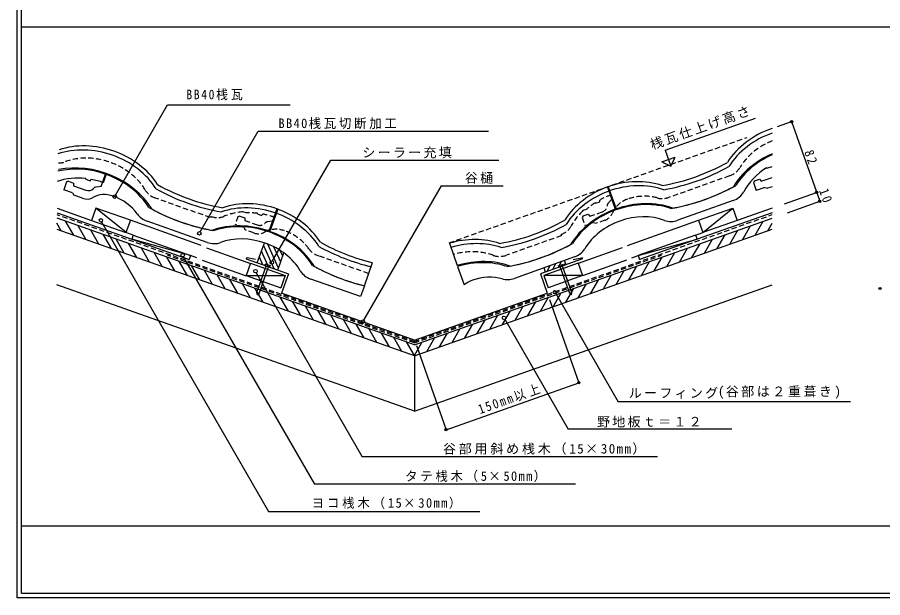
# Model space of a CAD drawing. Units: millimetres, scale not verified. Extents: x -1610 to 380, y -1195 to 1589.
# Drawn here: x -1610 to -616, y -1195 to -529 of the extents above; entities that cross this region are included whole.
import ezdxf

# ---------------------------------------------------------------- set-up
doc = ezdxf.new("R2010")
doc.units = ezdxf.units.MM
doc.header["$LTSCALE"] = 5
doc.header["$PDMODE"] = 32
doc.header["$PDSIZE"] = 2.5
doc.linetypes.add('DASHED1', pattern=[1.8, 1.2, -0.6])
for name, color, linetype in [('4-0', 7, 'Continuous'), ('4-1', 4, 'Continuous'), ('4-2', 7, 'DASHED1'), ('4-3', 6, 'Continuous'), ('4-4', 6, 'DASHED1'), ('4-5', 2, 'Continuous'), ('4-7', 7, 'Continuous')]:
    doc.layers.add(name, color=color, linetype=linetype)
doc.styles.add('ＭＳ ゴシック', font='')
doc.styles.get('ＭＳ ゴシック').set_extended_font_data('MS Gothic')

msp = doc.modelspace()

# ---------------------------------------------------------------- linework, layer by layer
at = {"layer": '4-0'}
for p, q in [((-1610.242, -1195.369), (-1610.242, 154.63)), ((-1497.486, -733.208), (-1437.761, -629.761)), ((-1437.761, -629.761), (-1296.858, -629.761)), ((-865.881, -681.628), (-762.091, -644.93)), ((-865.881, -681.628), (-859.349, -700.1)), ((-869.631, -695.19), (-854.439, -689.819)), ((-1123.459, -722.775), (-1212.332, -876.707)), ((-1123.459, -722.775), (-1051.908, -722.775)), ((-728.871, -743.209), (-691.909, -730.141)), ((-725.25, -753.453), (-688.288, -740.386)), ((-1564.501, -748.393), (-1524.98, -762.367)), ((-1564.501, -753.697), (-1478.733, -784.021)), ((-743.044, -753.523), (-829.305, -784.021)), ((-743.044, -748.219), (-783.058, -762.367)), ((-1559.964, -774.245), (-1564.994, -765.531)), ((-1545.456, -779.372), (-1554.688, -763.381)), ((-1513.461, -764.071), (-1321.571, -1096.437)), ((-1398.937, -791.02), (-1480.381, -762.225)), ((-909.101, -791.02), (-827.656, -762.225)), ((-762.581, -779.372), (-753.349, -763.381)), ((-748.074, -774.245), (-743.044, -765.531)), ((-1530.949, -784.499), (-1540.181, -768.509)), ((-1516.442, -789.626), (-1525.674, -773.636)), ((-791.595, -789.626), (-782.364, -773.636)), ((-777.088, -784.499), (-767.856, -768.509)), ((-1501.935, -794.753), (-1511.167, -778.763)), ((-1487.428, -799.88), (-1496.66, -783.89)), ((-1477.066, -779.307), (-1485.382, -776.367)), ((-830.972, -779.307), (-822.656, -776.367)), ((-820.61, -799.88), (-811.378, -783.89)), ((-806.103, -794.753), (-796.871, -778.763)), ((-1472.92, -805.007), (-1482.152, -789.017)), ((-1458.413, -810.135), (-1467.645, -794.145)), ((-1392.792, -793.761), (-1342.262, -811.627)), ((-1334.479, -811.025), (-1326.362, -788.066)), ((-1315.153, -817.874), (-1327.266, -790.623)), ((-1310.072, -816.993), (-1322.255, -789.584)), ((-1307.648, -810.137), (-1315.411, -792.671)), ((-915.245, -793.761), (-965.776, -811.627)), ((-849.625, -810.135), (-840.393, -794.145)), ((-835.118, -805.007), (-825.886, -789.017)), ((-1443.906, -815.262), (-1453.137, -799.272)), ((-1429.398, -820.389), (-1438.63, -804.399)), ((-1419.498, -804.021), (-1268.824, -1064.997)), ((-1403.982, -805.288), (-1411.114, -802.767)), ((-1328.144, -813.27), (-1332.114, -804.337)), ((-1321.649, -815.572), (-1329.69, -797.48)), ((-1310.915, -819.376), (-1303.953, -799.688)), ((-1305.223, -803.281), (-1308.078, -796.858)), ((-904.056, -805.288), (-896.924, -802.767)), ((-878.639, -820.389), (-869.407, -804.399)), ((-864.132, -815.262), (-854.9, -799.272)), ((-1414.891, -825.516), (-1424.123, -809.526)), ((-1400.384, -830.643), (-1409.616, -814.654)), ((-1397.793, -807.903), (-1347.262, -825.769)), ((-1334.976, -845.244), (-1324.17, -814.679)), ((-1319.175, -814.652), (-1325.479, -812.423)), ((-1324.17, -814.679), (-1325.479, -812.423)), ((-1319.175, -814.652), (-1325.479, -812.423)), ((-1324.17, -814.679), (-1325.479, -812.423)), ((-1321.635, -815.575), (-1324.17, -814.679)), ((-1321.635, -815.575), (-1324.17, -814.679)), ((-1319.175, -814.652), (-1321.635, -815.575)), ((-1319.175, -814.652), (-1321.635, -815.575)), ((-1001.385, -820.886), (-998.496, -814.388)), ((-994.889, -818.584), (-991.997, -812.078)), ((-988.863, -814.652), (-982.558, -812.423)), ((-988.863, -814.652), (-982.558, -812.423)), ((-988.863, -814.652), (-986.403, -815.575)), ((-988.863, -814.652), (-986.403, -815.575)), ((-988.394, -816.282), (-985.499, -809.769)), ((-986.403, -815.575), (-983.868, -814.679)), ((-986.403, -815.575), (-983.868, -814.679)), ((-983.868, -814.679), (-982.558, -812.423)), ((-983.868, -814.679), (-982.558, -812.423)), ((-973.062, -845.244), (-983.868, -814.679)), ((-981.899, -813.98), (-980.517, -810.872)), ((-979.694, -813.199), (-981.42, -808.319)), ((-910.245, -807.903), (-960.776, -825.769)), ((-907.654, -830.643), (-898.422, -814.654)), ((-893.147, -825.516), (-883.915, -809.526)), ((-1385.876, -835.77), (-1395.108, -819.781)), ((-1371.369, -840.898), (-1380.601, -824.908)), ((-1335.789, -822.393), (-1213.874, -1033.556)), ((-1003.258, -821.55), (-1004.977, -816.691)), ((-936.668, -840.898), (-927.437, -824.908)), ((-922.161, -835.77), (-912.929, -819.781)), ((-1356.862, -846.025), (-1366.093, -830.035)), ((-1342.355, -851.152), (-1351.586, -835.162)), ((-965.683, -851.152), (-956.451, -835.162)), ((-951.176, -846.025), (-941.944, -830.035)), ((-1327.847, -856.279), (-1337.079, -840.29)), ((-980.19, -856.279), (-970.959, -840.29)), ((-1334.453, -847.8), (-1334.976, -845.244)), ((-1313.34, -861.406), (-1322.572, -845.417)), ((-1298.833, -866.534), (-1308.064, -850.544)), ((-1009.205, -866.534), (-999.973, -850.544)), ((-998.835, -853.121), (-965.079, -948.594)), ((-994.698, -861.406), (-985.466, -845.417)), ((-991.512, -846.364), (-919.74, -970.676)), ((-973.585, -847.8), (-973.062, -845.244)), ((-1284.325, -871.661), (-1293.557, -855.671)), ((-1269.818, -876.788), (-1279.05, -860.799)), ((-1038.22, -876.788), (-1028.988, -860.799)), ((-1023.712, -871.661), (-1014.481, -855.671)), ((-1255.311, -881.915), (-1264.543, -865.926)), ((-1240.803, -887.043), (-1250.035, -871.053)), ((-1067.234, -887.043), (-1058.003, -871.053)), ((-1052.727, -881.915), (-1043.495, -865.926)), ((-1226.296, -892.17), (-1235.528, -876.18)), ((-1211.789, -897.297), (-1221.02, -881.307)), ((-1096.249, -897.297), (-1087.017, -881.307)), ((-1081.742, -892.17), (-1072.51, -876.18)), ((-1050.146, -875.861), (-977.253, -1002.116)), ((-1197.281, -902.424), (-1206.513, -886.434)), ((-1182.774, -907.551), (-1192.006, -891.561)), ((-1125.263, -907.551), (-1116.032, -891.561)), ((-1110.756, -902.424), (-1101.524, -886.434)), ((-1168.267, -912.679), (-1177.499, -896.689)), ((-1154.019, -917.357), (-1162.991, -901.816)), ((-1154.019, -917.357), (-1145.046, -901.816)), ((-1139.771, -912.679), (-1130.539, -896.689)), ((-1151.779, -906.084), (-1117.672, -1002.546)), ((-1117.672, -1002.546), (-965.079, -948.594)), ((-653.14, -970.676), (-919.74, -970.676)), ((-789.271, -1002.116), (-977.253, -1002.116)), ((-874.79, -1033.556), (-1213.874, -1033.556)), ((-969.035, -1064.997), (-1268.824, -1064.997)), ((-1321.571, -1096.437), (-1078.988, -1096.437)), ((379.758, -1195.369), (-1610.242, -1195.369))]:
    msp.add_line(p, q, dxfattribs=at)
at = {"layer": '4-0', "color": 2}
for q in [(-1605.242, 149.63), (374.758, -1190.369)]:
    msp.add_line((-1605.242, -1190.369), q, dxfattribs=at)
at = {"layer": '4-0', "color": 4}
for p, q in [((374.758, -540.408), (-1605.242, -540.408)), ((-1605.242, -1113.009), (374.758, -1113.009))]:
    msp.add_line(p, q, dxfattribs=at)
at = {"layer": '4-0'}
for points in [[(-736.681, -654.61), (-720.621, -648.933), (-688.288, -740.386)], [(-1400.163, -775.394), (-1333.539, -659.997), (-1068.884, -659.997)], [(-1316.886, -808.911), (-1250.085, -693.207), (-1056.902, -693.207)], [(-869.631, -695.19), (-859.349, -700.1), (-854.439, -689.819)], [(-1334.453, -847.8), (-1332.444, -846.146), (-1321.635, -815.575)], [(-973.585, -847.8), (-975.594, -846.146), (-986.403, -815.575)]]:
    msp.add_lwpolyline(points, dxfattribs=at)
for centre in [(-1498.379, -734.998), (-1514.187, -762.208), (-1401.055, -777.184), (-1420.224, -802.157), (-1317.778, -810.701), (-1336.515, -820.53), (-992.521, -844.637), (-1051.113, -874.11), (-1213.225, -878.496)]:
    msp.add_circle(centre, 2, dxfattribs=at)
at = {"layer": '4-1'}
for p, q in [((-932.324, -723.978), (-923.259, -749.487)), ((-931.311, -723.619), (-922.246, -749.127)), ((-1480.337, -762.098), (-1519.935, -748.097)), ((-1312.09, -748.971), (-1321.111, -774.496)), ((-1311.077, -749.329), (-1320.098, -774.854)), ((-827.701, -762.098), (-788.103, -748.097)), ((-1154.019, -904.987), (-1564.501, -759.913)), ((-1524.979, -762.366), (-1485.382, -776.367)), ((-1480.337, -762.098), (-1485.382, -776.367)), ((-1154.019, -904.987), (-743.044, -759.739)), ((-827.701, -762.098), (-822.656, -776.367)), ((-783.058, -762.366), (-822.656, -776.367)), ((-1154.019, -917.714), (-1564.501, -772.641)), ((-1154.019, -917.714), (-743.044, -772.467)), ((-1477.066, -779.307), (-1478.733, -784.021)), ((-1478.733, -784.021), (-1412.736, -807.355)), ((-1411.114, -802.767), (-1478.733, -784.021)), ((-1477.066, -779.307), (-1411.114, -802.767)), ((-830.972, -779.307), (-896.924, -802.767)), ((-896.924, -802.767), (-829.305, -784.021)), ((-829.305, -784.021), (-895.302, -807.355)), ((-830.972, -779.307), (-829.305, -784.021)), ((-1113.739, -788.616), (-1104.72, -814.134)), ((-1411.114, -802.767), (-1412.692, -807.228)), ((-896.924, -802.767), (-895.346, -807.228)), ((-1342.217, -811.501), (-1302.619, -825.501)), ((-1211.491, -837.258), (-1202.136, -810.789)), ((-965.821, -811.501), (-1005.419, -825.501)), ((-1154.019, -981.351), (-1564.994, -836.104)), ((-1154.019, -981.351), (-743.044, -836.104)), ((-1154.019, -917.714), (-1154.019, -981.351))]:
    msp.add_line(p, q, dxfattribs=at)
for points in [[(-1485.337, -776.24), (-1519.935, -748.097), (-1524.935, -762.24)], [(-822.701, -776.24), (-788.103, -748.097), (-783.103, -762.24)], [(-1342.217, -811.501), (-1347.217, -825.643), (-1307.619, -839.643)], [(-965.821, -811.501), (-960.821, -825.643), (-1000.419, -839.643)], [(-1347.217, -825.643), (-1302.619, -825.501), (-1307.619, -839.643)], [(-960.821, -825.643), (-1005.419, -825.501), (-1000.419, -839.643)]]:
    msp.add_lwpolyline(points, dxfattribs=at)
for centre, major_axis, start_param, end_param in [((-722.912, -717.663), (78.608, 27.936), 1.5535862, 2.3727998), ((-721.233, -722.387), (78.608, 27.936), 1.5749043, 2.3727985), ((-1520.5, -743.378), (78.657, -27.799), 0.768792, 2.3727998), ((-1522.171, -748.105), (78.657, -27.799), 0.7687928, 2.3727985), ((-713.175, -745.061), (81.065, 28.809), 1.6673191, 2.3911117), ((-1530.189, -770.794), (81.115, -28.668), 0.7504801, 2.2363131), ((-877.691, -579.913), (171.956, 61.109), 4.4927703, 4.9320063), ((-876.013, -584.638), (171.956, 61.109), 4.4927703, 4.9320068), ((-910.835, -784.446), (78.608, 27.936), 0.7687928, 1.5707963), ((-1365.96, -605.363), (172.062, -60.81), 4.4927703, 4.9320068), ((-909.822, -784.087), (78.608, 27.936), 1.5707963, 2.3727985), ((-909.156, -789.17), (78.608, 27.936), 0.7687928, 1.5707963), ((-868.291, -606.366), (171.956, 61.109), 4.5093528, 4.9154244), ((-1367.631, -610.09), (172.062, -60.81), 4.4927703, 4.9320068), ((-908.144, -788.811), (78.608, 27.936), 1.5707963, 2.3727985), ((-1332.461, -809.835), (78.657, -27.799), 1.5707963, 2.3727985), ((-901.098, -811.845), (81.065, 28.809), 0.7504799, 1.5707963), ((-1375.315, -631.831), (172.062, -60.81), 4.5093522, 4.9154257), ((-1334.132, -814.562), (78.657, -27.799), 1.5707963, 2.3727985), ((-1335.144, -814.204), (78.657, -27.799), 0.7687928, 1.5707963), ((-1333.474, -809.477), (78.657, -27.799), 0.7687928, 1.5707963), ((-900.085, -811.485), (81.065, 28.809), 1.5707963, 2.3911109), ((-1064.603, -646.338), (171.956, 61.109), 4.4927703, 4.9320068), ((-1342.15, -837.25), (81.115, -28.668), 1.5707963, 2.3911109), ((-1343.163, -836.892), (81.115, -28.668), 0.7504799, 1.5707963), ((-1062.924, -651.061), (171.956, 61.109), 4.4927703, 4.9320068), ((-1097.745, -850.87), (78.608, 27.936), 0.768792, 1.5014958), ((-1180.604, -676.189), (172.062, -60.81), 4.4927703, 4.8473282), ((-1178.934, -671.462), (172.062, -60.81), 4.4927703, 4.847326), ((-1096.067, -855.594), (78.608, 27.936), 0.7687928, 1.501601), ((-1055.202, -672.791), (171.956, 61.109), 4.5093522, 4.9154257), ((-1088.009, -878.269), (81.065, 28.809), 0.7504801, 1.5041489), ((-1188.288, -697.93), (172.062, -60.81), 4.5093528, 4.8473242)]:
    msp.add_ellipse(centre, major_axis=major_axis, ratio=0.7692, start_param=start_param, end_param=end_param, dxfattribs=at)
at = {"layer": '4-2'}
for p, q in [((-1113.959, -787.991), (-771.659, -666.977)), ((-792.14, -711.262), (-861.172, -735.794)), ((-1388.406, -759.079), (-1451.283, -736.857)), ((-945.984, -742.667), (-946.433, -742.109)), ((-945.984, -742.667), (-941.072, -740.921)), ((-941.072, -740.921), (-941.084, -738.937)), ((-927.332, -738.023), (-931.134, -742.226)), ((-1347.194, -753.725), (-1350.996, -752.381)), ((-1334.47, -754.887), (-1334.468, -754.172)), ((-1334.47, -754.887), (-1329.555, -756.625)), ((-1329.555, -756.625), (-1328.315, -755.076)), ((-956.599, -749.776), (-960.4, -751.126)), ((-959.987, -757.077), (-954.46, -755.113)), ((-954.46, -755.113), (-952.465, -757.597)), ((-952.465, -757.597), (-938.227, -752.536)), ((-1387.411, -757.835), (-1388.406, -759.079)), ((-1356.768, -758.03), (-1359.942, -767.012)), ((-1354.423, -757.264), (-1356.768, -758.03)), ((-1354.423, -757.264), (-1348.892, -759.219)), ((-1348.892, -759.219), (-1348.907, -762.404)), ((-1348.907, -762.404), (-1334.66, -767.439)), ((-1317.057, -763.025), (-1322.657, -763.896)), ((-959.987, -757.077), (-961.327, -759.149)), ((-961.327, -759.149), (-958.137, -768.125)), ((-948.31, -764.633), (-958.137, -768.125)), ((-948.31, -764.633), (-945.183, -765.65)), ((-935.356, -762.157), (-945.183, -765.65)), ((-1350.11, -770.486), (-1359.942, -767.012)), ((-1350.11, -770.486), (-1348.32, -773.246)), ((-1338.487, -776.721), (-1348.32, -773.246)), ((-985.244, -779.886), (-1048.082, -802.218)), ((-985.254, -778.294), (-985.244, -779.886)), ((-1206.573, -823.342), (-1264.257, -802.956))]:
    msp.add_line(p, q, dxfattribs=at)
for centre, major_axis, start_param, end_param in [((-722.912, -717.663), (62.027, 22.043), 1.6223972, 2.4022395), ((-1565.236, -680.631), (18.435, -6.515), 5.0945337, 5.5438332), ((-1520.5, -743.378), (62.065, -21.935), 0.7393481, 2.4022395), ((-797.176, -697.089), (18.424, 6.547), 4.712389, 5.5438332), ((-1446.271, -722.676), (18.435, -6.515), 3.880944, 4.712389), ((-909.822, -784.087), (66.326, 23.571), 1.5707963, 1.7759258), ((-897.011, -772.741), (45.14, 16.042), 0.8143872, 1.5707963), ((-909.822, -784.087), (66.326, 23.571), 1.8654173, 2.052123), ((-926.236, -744.844), (6.141, 2.182), 2.1816613, 2.8864613), ((-902.863, -756.273), (23.732, 8.434), 1.5707963, 2.3088206), ((-866.208, -721.622), (18.424, 6.547), 3.959148, 4.712389), ((-1332.461, -809.835), (68.21, -24.107), 2.1015579, 2.4475747), ((-1332.461, -809.835), (66.367, -23.455), 1.8654173, 2.052123), ((-1332.461, -809.835), (66.367, -23.455), 1.5707963, 1.7759258), ((-909.822, -784.087), (68.168, 24.225), 2.1015579, 2.4475747), ((-940.241, -746.868), (7.37, 2.619), 4.712389, 6.0280539), ((-938.713, -752.71), (12.283, 4.365), 4.712389, 5.7333653), ((-902.863, -756.273), (23.732, 8.434), 2.3088206, 2.5917724), ((-1382.9, -745.072), (16.592, -5.864), 4.712389, 5.5891677), ((-1320.501, -769.014), (6.145, -2.172), 2.1816613, 2.8864613), ((-1332.655, -761.767), (7.374, -2.606), 4.712389, 6.0280539), ((-1309.54, -792.611), (23.746, -8.392), 2.3088206, 2.5917724), ((-1309.54, -792.611), (23.746, -8.392), 1.5707963, 2.3088206), ((-1315.364, -809.089), (45.168, -15.963), 0.8143872, 1.5707963), ((-989.787, -765.539), (16.581, 5.893), 4.712389, 5.5891677), ((-1335.146, -767.267), (12.29, -4.344), 4.712389, 5.7333653), ((-1259.246, -788.774), (18.435, -6.515), 3.959148, 4.712389), ((-1097.745, -850.87), (62.027, 22.043), 0.7393481, 1.4832859), ((-1053.118, -788.046), (18.424, 6.547), 3.880944, 4.712389)]:
    msp.add_ellipse(centre, major_axis=major_axis, ratio=0.7692, start_param=start_param, end_param=end_param, dxfattribs=at)
at = {"layer": '4-3'}
for p, q in [((-749.167, -702.513), (-749.615, -701.956)), ((-749.167, -702.513), (-743.044, -700.337)), ((-1531.356, -715.077), (-1531.354, -714.362)), ((-1531.356, -715.077), (-1526.44, -716.814)), ((-1526.44, -716.814), (-1525.201, -715.266)), ((-1513.943, -723.215), (-1508.976, -709.162)), ((-1511.305, -718.973), (-1507.964, -709.52)), ((-763.17, -716.924), (-757.643, -714.96)), ((-757.643, -714.96), (-755.648, -717.444)), ((-755.648, -717.444), (-743.044, -712.964)), ((-1551.309, -717.453), (-1545.779, -719.408)), ((-1513.943, -723.215), (-1519.543, -724.086)), ((-751.494, -724.48), (-761.319, -727.972)), ((-751.494, -724.48), (-748.365, -725.497)), ((-743.044, -723.606), (-748.365, -725.497)), ((-1546.996, -730.676), (-1556.828, -727.201)), ((-1546.996, -730.676), (-1545.206, -733.436)), ((-1535.373, -736.911), (-1545.206, -733.436)), ((-787.932, -739.558), (-851.265, -762.065)), ((-1392.069, -787.558), (-1461.143, -763.146)), ((-1336.593, -807.107), (-1346.242, -805.114)), ((-970.156, -804.316), (-1039.188, -828.848)), ((-971.445, -807.107), (-961.796, -805.114)), ((-1104.376, -815.108), (-1096.851, -836.399)), ((-1215.927, -849.81), (-1273.105, -829.602)), ((-1211.509, -837.309), (-1215.927, -849.81)), ((-1154.019, -899.748), (-1306.572, -845.68)), ((-1154.019, -899.748), (-1001.466, -845.68))]:
    msp.add_line(p, q, dxfattribs=at)
for points in [[(-1551.309, -717.453), (-1553.654, -718.22), (-1556.828, -727.201)], [(-1545.779, -719.408), (-1545.793, -722.594), (-1531.545, -727.629)], [(-763.17, -716.924), (-764.509, -718.996), (-761.319, -727.972)], [(-1347.116, -806.546), (-1298.791, -823.673), (-1306.572, -845.68)], [(-960.921, -806.546), (-1009.247, -823.673), (-1001.466, -845.68)]]:
    msp.add_lwpolyline(points, dxfattribs=at)
for centre, start, end in [((-1346.23, -806.104), 90.72672, 206.461), ((-961.808, -806.104), 333.539, 89.27328)]:
    msp.add_arc(centre, 0.99, start, end, dxfattribs=at)
for centre, major_axis, start_param, end_param in [((-713.005, -743.934), (78.608, 27.936), 1.6814659, 2.3727985), ((-1529.348, -770.025), (78.657, -27.799), 1.5707963, 2.2724999), ((-713.005, -743.934), (66.326, 23.571), 1.8654173, 2.4475585), ((-1529.348, -770.025), (66.367, -23.455), 1.8654173, 2.3715394), ((-1529.348, -770.025), (66.367, -23.455), 1.5707963, 1.7759258), ((-1530.36, -769.667), (78.657, -27.799), 0.7687928, 1.5707963), ((-1517.387, -729.204), (6.145, -2.172), 2.1816613, 2.8864613), ((-867.785, -606.185), (171.956, 61.109), 4.4927703, 4.9320068), ((-1529.541, -721.957), (7.374, -2.606), 4.712389, 6.0280539), ((-1506.426, -752.801), (23.746, -8.392), 1.5707963, 2.5917724), ((-1512.25, -769.279), (45.168, -15.963), 0.817562, 1.5707963), ((-792.969, -725.385), (18.424, 6.547), 4.712389, 5.5891677), ((-1532.032, -727.457), (12.29, -4.344), 4.712389, 5.7333653), ((-900.928, -810.718), (78.608, 27.936), 0.7687928, 2.3727985), ((-1456.131, -748.964), (18.435, -6.515), 3.959148, 4.712389), ((-1375.819, -631.652), (172.062, -60.81), 4.4927703, 4.9320068), ((-900.928, -810.718), (62.027, 22.043), 0.7393678, 2.4022342), ((-856.302, -747.893), (18.424, 6.547), 3.880944, 4.712389), ((-1342.321, -836.124), (78.657, -27.799), 0.7687928, 2.3727985), ((-1342.321, -836.124), (62.065, -21.935), 0.7393678, 2.4022342), ((-1387.057, -773.376), (18.435, -6.515), 4.712389, 5.5438332), ((-1055.708, -672.969), (171.956, 61.109), 4.4927703, 4.9320068), ((-975.193, -790.144), (18.424, 6.547), 4.712389, 5.5438332), ((-1187.781, -698.108), (172.062, -60.81), 4.4927703, 4.8443539), ((-1088.851, -877.501), (78.608, 27.936), 0.7687928, 1.495639), ((-1268.093, -815.421), (18.435, -6.515), 3.880944, 4.712389), ((-1080.879, -849.327), (23.732, 8.434), 1.5707963, 2.0104943), ((-1075.026, -865.796), (45.14, 16.042), 0.817562, 1.5707963), ((-1044.224, -814.676), (18.424, 6.547), 3.959148, 4.712389)]:
    msp.add_ellipse(centre, major_axis=major_axis, ratio=0.7692, start_param=start_param, end_param=end_param, dxfattribs=at)
at = {"layer": '4-4'}
for p, q in [((-1154.019, -901.339), (-1564.501, -755.858)), ((-1154.019, -901.339), (-743.044, -755.683)), ((-1154.019, -902.931), (-1437.785, -802.359)), ((-1154.019, -902.931), (-870.253, -802.359))]:
    msp.add_line(p, q, dxfattribs=at)
at = {"layer": '4-7'}
for p in [(-720.621, -648.933), (-691.91, -730.142), (-688.289, -740.386), (-619.121, -840.502), (-965.079, -948.594), (-1117.672, -1002.546)]:
    msp.add_point(p, dxfattribs=at)

# ---------------------------------------------------------------- texts
at = {"layer": '4-5', "char_height": 11, "attachment_point": 7, "style": 'ＭＳ ゴシック'}
for s, insert in [('\\T1.27;\\W0.9;BB40桟瓦', (-1416.081, -624.465)), ('\\T1.22;\\W0.95;BB40桟瓦切断加工', (-1310.196, -657.66)), ('\\T1.17;シーラー充填', (-1213.866, -691.06)), ('\\T1.17;谷樋', (-1096.054, -720.176)), ('\\T1.17;ルーフィング', (-907.793, -967.03)), ('\\T1.19;(谷部は２重葺き)', (-805.293, -967.03)), ('\\T1.17;野地板ｔ＝１２', (-944.27, -1000.097)), ('\\T1.21;谷部用斜め桟木（15×30mm）', (-1121.282, -1031.323)), ('\\T1.22;\\W0.95;タテ桟木（5×50mm）', (-1164.675, -1062.734)), ('\\T1.23;\\W0.95;ヨコ桟木（15×30mm）', (-1272.088, -1093.531))]:
    msp.add_mtext(s, dxfattribs=dict(at, insert=insert))
for s, insert, rotation in [('\\T1.17;桟瓦仕上げ高さ', (-880.345, -682.179), 19.472), ('\\T1.36;\\W0.9;82', (-706.424, -683.758), 289.47), ('\\T1.36;\\W0.9;10', (-689.398, -728.023), 289.47), ('\\T1.29;\\W0.9;150mm以上', (-1078.153, -985.922), 19.472)]:
    msp.add_mtext(s, dxfattribs=dict(at, insert=insert, rotation=rotation))

doc.saveas('drawing.dxf')
